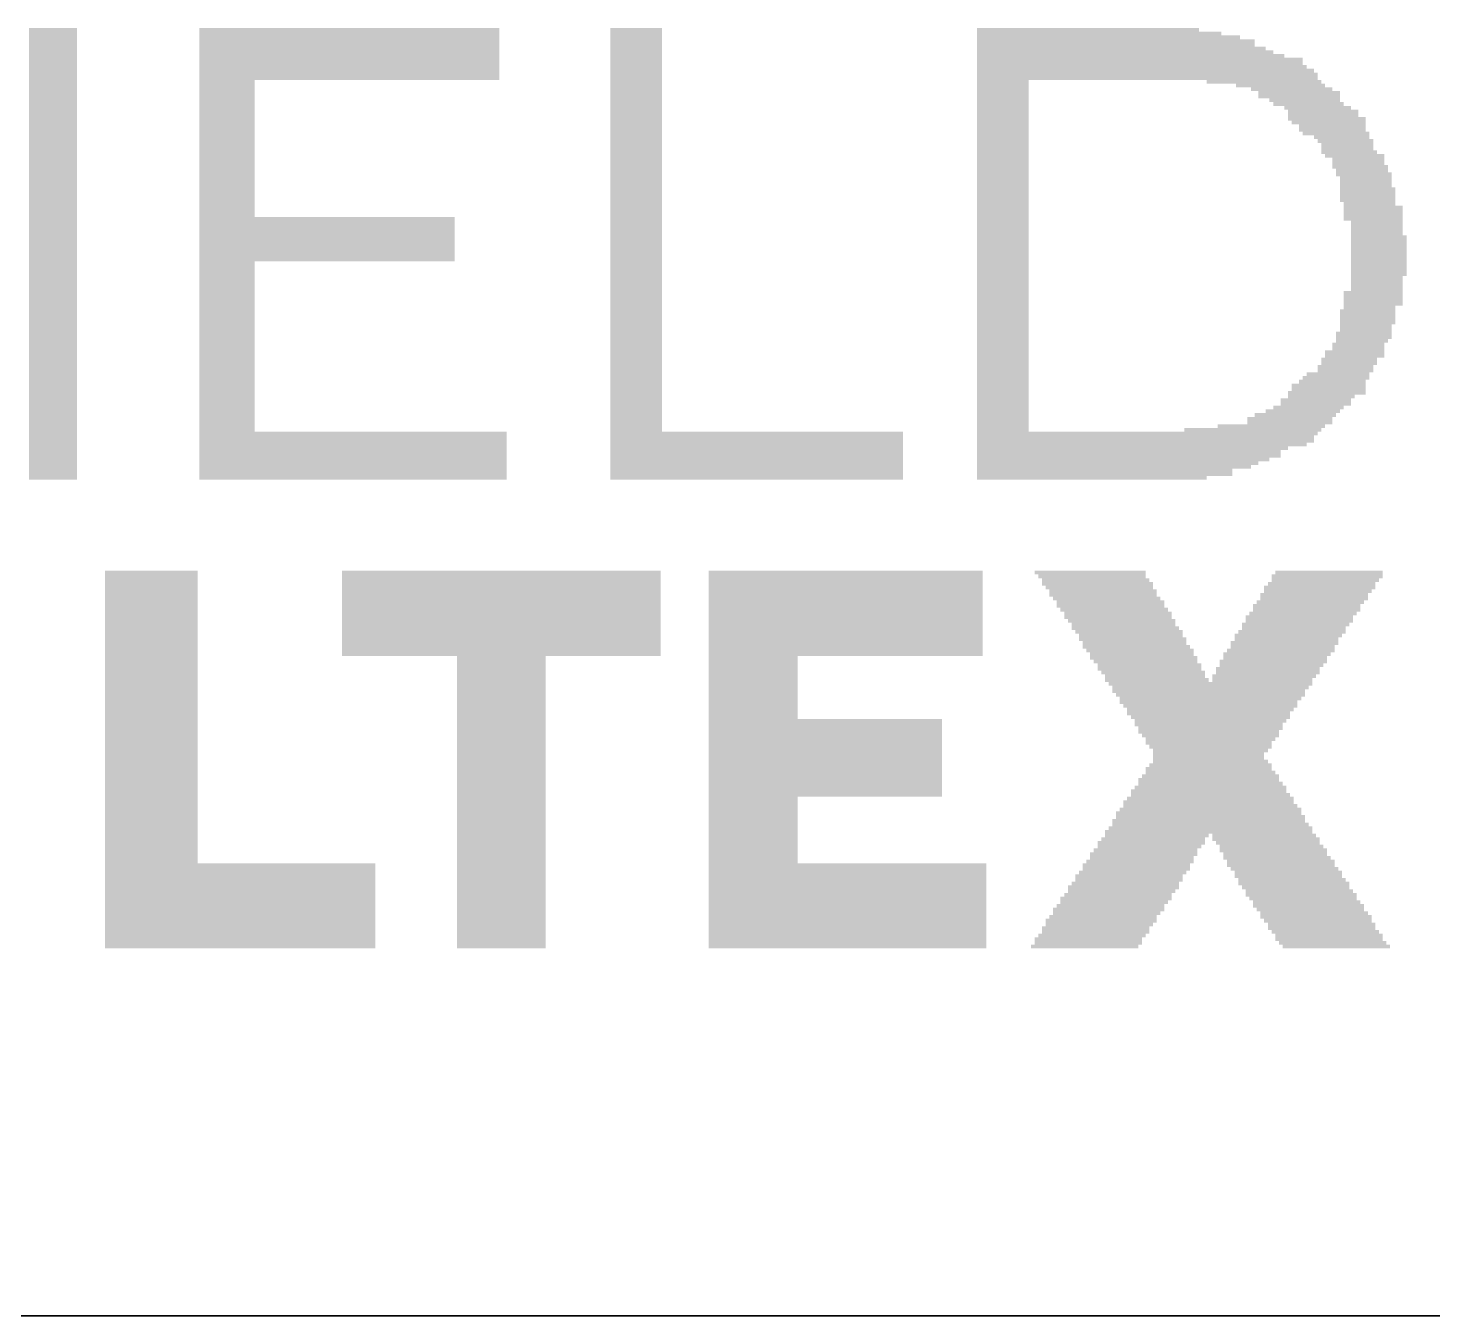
# Model space of a CAD drawing. Extents: x -5 to 130, y -14 to 61.
# Drawn here: x 72.03 to 81.67, y -7.7 to 1.14 of the extents above; entities that cross this region are included whole.
import ezdxf

# ---------------------------------------------------------------- set-up
doc = ezdxf.new("R2010")
doc.units = 0
for name, color, linetype in [('20', 178, 'CONTINUOUS'), ('21', 251, 'CONTINUOUS'), ('51', 251, 'CONTINUOUS')]:
    doc.layers.add(name, color=color, linetype=linetype)

# ---------------------------------------------------------------- blocks, each defined once
blk = doc.blocks.new('RECT')
blk.add_solid([(-0.5, -0.5), (0.5, -0.5), (-0.5, 0.5), (0.5, 0.5)])

msp = doc.modelspace()

# ---------------------------------------------------------------- linework, layer by layer
at = {"layer": '20'}
msp.add_line((122.5, -7.7), (27, -7.7), dxfattribs=at)
at = {"layer": '51'}
msp.add_line((38.66, -7.7), (92, -7.7), dxfattribs=at)

# ---------------------------------------------------------------- block references
at = {"layer": '21', "yscale": 0.0254}
for p, xscale in [((72.2038, 1.1224), 0.3302), ((72.2038, 1.097), 0.3302), ((72.2038, 1.0716), 0.3302), ((74.2358, 1.1224), 2.0574), ((74.2358, 1.097), 2.0574), ((74.2358, 1.0716), 2.0574), ((76.2043, 1.1224), 0.3556), ((76.2043, 1.097), 0.3556), ((76.2043, 1.0716), 0.3556), ((79.3031, 1.1224), 1.524), ((79.3793, 1.097), 1.6764), ((79.4428, 1.0716), 1.8034), ((72.2038, 1.0462), 0.3302), ((72.2038, 1.0208), 0.3302), ((72.2038, 0.9954), 0.3302), ((72.2038, 0.97), 0.3302), ((74.2358, 1.0462), 2.0574), ((74.2358, 1.0208), 2.0574), ((74.2358, 0.9954), 2.0574), ((74.2358, 0.97), 2.0574), ((76.2043, 1.0462), 0.3556), ((76.2043, 1.0208), 0.3556), ((76.2043, 0.9954), 0.3556), ((76.2043, 0.97), 0.3556), ((79.4936, 1.0462), 1.905), ((79.4936, 1.0208), 1.905), ((79.5317, 0.9954), 1.9812), ((79.5571, 0.97), 2.032), ((72.2038, 0.9446), 0.3302), ((72.2038, 0.9192), 0.3302), ((72.2038, 0.8938), 0.3302), ((72.2038, 0.8684), 0.3302), ((74.2358, 0.9446), 2.0574), ((74.2358, 0.9192), 2.0574), ((74.2358, 0.8938), 2.0574), ((74.2358, 0.8684), 2.0574), ((76.2043, 0.9446), 0.3556), ((76.2043, 0.9192), 0.3556), ((76.2043, 0.8938), 0.3556), ((76.2043, 0.8684), 0.3556), ((79.5952, 0.9446), 2.1082), ((79.6587, 0.9192), 2.2352), ((79.6587, 0.8938), 2.2352), ((79.6714, 0.8684), 2.2606), ((72.2038, 0.843), 0.3302), ((72.2038, 0.8176), 0.3302), ((72.2038, 0.7922), 0.3302), ((72.2038, 0.7668), 0.3302), ((74.2358, 0.843), 2.0574), ((74.2358, 0.8176), 2.0574), ((74.2358, 0.7922), 2.0574), ((73.3976, 0.7668), 0.381), ((76.2043, 0.843), 0.3556), ((76.2043, 0.8176), 0.3556), ((76.2043, 0.7922), 0.3556), ((76.2043, 0.7668), 0.3556), ((79.6968, 0.843), 2.3114), ((79.7095, 0.8176), 2.3368), ((79.7095, 0.7922), 2.3368), ((78.7189, 0.7668), 0.3556), ((80.5096, 0.7668), 0.7874), ((72.2038, 0.7414), 0.3302), ((72.2038, 0.716), 0.3302), ((72.2038, 0.6906), 0.3302), ((72.2038, 0.6652), 0.3302), ((73.3976, 0.7414), 0.381), ((73.3976, 0.716), 0.381), ((73.3976, 0.6906), 0.381), ((73.3976, 0.6652), 0.381), ((76.2043, 0.7414), 0.3556), ((76.2043, 0.716), 0.3556), ((76.2043, 0.6906), 0.3556), ((76.2043, 0.6652), 0.3556), ((78.7189, 0.7414), 0.3556), ((78.7189, 0.716), 0.3556), ((78.7189, 0.6906), 0.3556), ((78.7189, 0.6652), 0.3556), ((80.6239, 0.7414), 0.6096), ((80.7001, 0.716), 0.5588), ((80.7509, 0.6906), 0.5588), ((80.7509, 0.6652), 0.5588), ((72.2038, 0.6398), 0.3302), ((72.2038, 0.6144), 0.3302), ((72.2038, 0.589), 0.3302), ((73.3976, 0.6398), 0.381), ((73.3976, 0.6144), 0.381), ((73.3976, 0.589), 0.381), ((76.2043, 0.6398), 0.3556), ((76.2043, 0.6144), 0.3556), ((76.2043, 0.589), 0.3556), ((78.7189, 0.6398), 0.3556), ((78.7189, 0.6144), 0.3556), ((78.7189, 0.589), 0.3556), ((80.789, 0.6398), 0.4826), ((80.8144, 0.6144), 0.4826), ((80.8779, 0.589), 0.4572), ((72.2038, 0.5636), 0.3302), ((72.2038, 0.5382), 0.3302), ((72.2038, 0.5128), 0.3302), ((72.2038, 0.4874), 0.3302), ((73.3976, 0.5636), 0.381), ((73.3976, 0.5382), 0.381), ((73.3976, 0.5128), 0.381), ((73.3976, 0.4874), 0.381), ((76.2043, 0.5636), 0.3556), ((76.2043, 0.5382), 0.3556), ((76.2043, 0.5128), 0.3556), ((76.2043, 0.4874), 0.3556), ((78.7189, 0.5636), 0.3556), ((78.7189, 0.5382), 0.3556), ((78.7189, 0.5128), 0.3556), ((78.7189, 0.4874), 0.3556), ((80.916, 0.5636), 0.4826), ((80.916, 0.5382), 0.4826), ((80.9414, 0.5128), 0.5334), ((80.9541, 0.4874), 0.508), ((72.2038, 0.462), 0.3302), ((72.2038, 0.4366), 0.3302), ((72.2038, 0.4112), 0.3302), ((72.2038, 0.3858), 0.3302), ((73.3976, 0.462), 0.381), ((73.3976, 0.4366), 0.381), ((73.3976, 0.4112), 0.381), ((73.3976, 0.3858), 0.381), ((76.2043, 0.462), 0.3556), ((76.2043, 0.4366), 0.3556), ((76.2043, 0.4112), 0.3556), ((76.2043, 0.3858), 0.3556), ((78.7189, 0.462), 0.3556), ((78.7189, 0.4366), 0.3556), ((78.7189, 0.4112), 0.3556), ((78.7189, 0.3858), 0.3556), ((80.9795, 0.462), 0.4572), ((80.9795, 0.4366), 0.4572), ((81.0049, 0.4112), 0.4572), ((81.043, 0.3858), 0.381), ((72.2038, 0.3604), 0.3302), ((72.2038, 0.335), 0.3302), ((72.2038, 0.3096), 0.3302), ((72.2038, 0.2842), 0.3302), ((73.3976, 0.3604), 0.381), ((73.3976, 0.335), 0.381), ((73.3976, 0.3096), 0.381), ((73.3976, 0.2842), 0.381), ((76.2043, 0.3604), 0.3556), ((76.2043, 0.335), 0.3556), ((76.2043, 0.3096), 0.3556), ((76.2043, 0.2842), 0.3556), ((78.7189, 0.3604), 0.3556), ((78.7189, 0.335), 0.3556), ((78.7189, 0.3096), 0.3556), ((78.7189, 0.2842), 0.3556), ((81.0684, 0.3604), 0.381), ((81.0811, 0.335), 0.3556), ((81.0811, 0.3096), 0.3556), ((81.0938, 0.2842), 0.381), ((72.2038, 0.2588), 0.3302), ((72.2038, 0.2334), 0.3302), ((72.2038, 0.208), 0.3302), ((72.2038, 0.1826), 0.3302), ((73.3976, 0.2588), 0.381), ((73.3976, 0.2334), 0.381), ((73.3976, 0.208), 0.381), ((73.3976, 0.1826), 0.381), ((76.2043, 0.2588), 0.3556), ((76.2043, 0.2334), 0.3556), ((76.2043, 0.208), 0.3556), ((76.2043, 0.1826), 0.3556), ((78.7189, 0.2588), 0.3556), ((78.7189, 0.2334), 0.3556), ((78.7189, 0.208), 0.3556), ((78.7189, 0.1826), 0.3556), ((81.1319, 0.2588), 0.4064), ((81.1573, 0.2334), 0.3556), ((81.1573, 0.208), 0.3556), ((81.17, 0.1826), 0.381), ((72.2038, 0.1572), 0.3302), ((72.2038, 0.1318), 0.3302), ((72.2038, 0.1064), 0.3302), ((73.3976, 0.1572), 0.381), ((73.3976, 0.1318), 0.381), ((73.3976, 0.1064), 0.381), ((76.2043, 0.1572), 0.3556), ((76.2043, 0.1318), 0.3556), ((76.2043, 0.1064), 0.3556), ((78.7189, 0.1572), 0.3556), ((78.7189, 0.1318), 0.3556), ((78.7189, 0.1064), 0.3556), ((81.1827, 0.1572), 0.3556), ((81.1954, 0.1318), 0.381), ((81.2081, 0.1064), 0.3556), ((72.2038, 0.081), 0.3302), ((72.2038, 0.0556), 0.3302), ((72.2038, 0.0302), 0.3302), ((72.2038, 0.0048), 0.3302), ((73.3976, 0.081), 0.381), ((73.3976, 0.0556), 0.381), ((73.3976, 0.0302), 0.381), ((73.3976, 0.0048), 0.381), ((76.2043, 0.081), 0.3556), ((76.2043, 0.0556), 0.3556), ((76.2043, 0.0302), 0.3556), ((76.2043, 0.0048), 0.3556), ((78.7189, 0.081), 0.3556), ((78.7189, 0.0556), 0.3556), ((78.7189, 0.0302), 0.3556), ((78.7189, 0.0048), 0.3556), ((81.2081, 0.081), 0.3556), ((81.2081, 0.0556), 0.3556), ((81.2208, 0.0302), 0.381), ((81.2208, 0.0048), 0.381), ((72.2038, -0.0206), 0.3302), ((72.2038, -0.046), 0.3302), ((72.2038, -0.0714), 0.3302), ((72.2038, -0.0968), 0.3302), ((73.3976, -0.0206), 0.381), ((73.3976, -0.046), 0.381), ((73.3976, -0.0714), 0.381), ((73.3976, -0.0968), 0.381), ((76.2043, -0.0206), 0.3556), ((76.2043, -0.046), 0.3556), ((76.2043, -0.0714), 0.3556), ((76.2043, -0.0968), 0.3556), ((78.7189, -0.0206), 0.3556), ((78.7189, -0.046), 0.3556), ((78.7189, -0.0714), 0.3556), ((78.7189, -0.0968), 0.3556), ((81.2208, -0.0206), 0.381), ((81.2208, -0.046), 0.381), ((81.2335, -0.0714), 0.3556), ((81.2589, -0.0968), 0.4064), ((72.2038, -0.1222), 0.3302), ((72.2038, -0.1476), 0.3302), ((72.2038, -0.173), 0.3302), ((72.2038, -0.1984), 0.3302), ((73.3976, -0.1222), 0.381), ((73.3976, -0.1476), 0.381), ((74.0834, -0.173), 1.7526), ((74.0834, -0.1984), 1.7526), ((76.2043, -0.1222), 0.3556), ((76.2043, -0.1476), 0.3556), ((76.2043, -0.173), 0.3556), ((76.2043, -0.1984), 0.3556), ((78.7189, -0.1222), 0.3556), ((78.7189, -0.1476), 0.3556), ((78.7189, -0.173), 0.3556), ((78.7189, -0.1984), 0.3556), ((81.2589, -0.1222), 0.4064), ((81.2589, -0.1476), 0.4064), ((81.2589, -0.173), 0.4064), ((81.2843, -0.1984), 0.3556), ((72.2038, -0.2238), 0.3302), ((72.2038, -0.2492), 0.3302), ((72.2038, -0.2746), 0.3302), ((72.2038, -0.3), 0.3302), ((74.0834, -0.2238), 1.7526), ((74.0834, -0.2492), 1.7526), ((74.0834, -0.2746), 1.7526), ((74.0834, -0.3), 1.7526), ((76.2043, -0.2238), 0.3556), ((76.2043, -0.2492), 0.3556), ((76.2043, -0.2746), 0.3556), ((76.2043, -0.3), 0.3556), ((78.7189, -0.2238), 0.3556), ((78.7189, -0.2492), 0.3556), ((78.7189, -0.2746), 0.3556), ((78.7189, -0.3), 0.3556), ((81.2843, -0.2238), 0.3556), ((81.2843, -0.2492), 0.3556), ((81.2843, -0.2746), 0.3556), ((81.297, -0.3), 0.381), ((72.2038, -0.3254), 0.3302), ((72.2038, -0.3508), 0.3302), ((72.2038, -0.3762), 0.3302), ((74.0834, -0.3254), 1.7526), ((74.0834, -0.3508), 1.7526), ((74.0834, -0.3762), 1.7526), ((76.2043, -0.3254), 0.3556), ((76.2043, -0.3508), 0.3556), ((76.2043, -0.3762), 0.3556), ((78.7189, -0.3254), 0.3556), ((78.7189, -0.3508), 0.3556), ((78.7189, -0.3762), 0.3556), ((81.297, -0.3254), 0.381), ((81.297, -0.3508), 0.381), ((81.297, -0.3762), 0.381), ((72.2038, -0.4016), 0.3302), ((72.2038, -0.427), 0.3302), ((72.2038, -0.4524), 0.3302), ((72.2038, -0.4778), 0.3302), ((74.0834, -0.4016), 1.7526), ((74.0834, -0.427), 1.7526), ((74.0834, -0.4524), 1.7526), ((73.3976, -0.4778), 0.381), ((76.2043, -0.4016), 0.3556), ((76.2043, -0.427), 0.3556), ((76.2043, -0.4524), 0.3556), ((76.2043, -0.4778), 0.3556), ((78.7189, -0.4016), 0.3556), ((78.7189, -0.427), 0.3556), ((78.7189, -0.4524), 0.3556), ((78.7189, -0.4778), 0.3556), ((81.297, -0.4016), 0.381), ((81.297, -0.427), 0.381), ((81.297, -0.4524), 0.381), ((81.297, -0.4778), 0.381), ((72.2038, -0.5032), 0.3302), ((72.2038, -0.5286), 0.3302), ((72.2038, -0.554), 0.3302), ((72.2038, -0.5794), 0.3302), ((73.3976, -0.5032), 0.381), ((73.3976, -0.5286), 0.381), ((73.3976, -0.554), 0.381), ((73.3976, -0.5794), 0.381), ((76.2043, -0.5032), 0.3556), ((76.2043, -0.5286), 0.3556), ((76.2043, -0.554), 0.3556), ((76.2043, -0.5794), 0.3556), ((78.7189, -0.5032), 0.3556), ((78.7189, -0.5286), 0.3556), ((78.7189, -0.554), 0.3556), ((78.7189, -0.5794), 0.3556), ((81.297, -0.5032), 0.381), ((81.297, -0.5286), 0.381), ((81.297, -0.554), 0.381), ((81.2843, -0.5794), 0.3556), ((72.2038, -0.6048), 0.3302), ((72.2038, -0.6302), 0.3302), ((72.2038, -0.6556), 0.3302), ((72.2038, -0.681), 0.3302), ((73.3976, -0.6048), 0.381), ((73.3976, -0.6302), 0.381), ((73.3976, -0.6556), 0.381), ((73.3976, -0.681), 0.381), ((76.2043, -0.6048), 0.3556), ((76.2043, -0.6302), 0.3556), ((76.2043, -0.6556), 0.3556), ((76.2043, -0.681), 0.3556), ((78.7189, -0.6048), 0.3556), ((78.7189, -0.6302), 0.3556), ((78.7189, -0.6556), 0.3556), ((78.7189, -0.681), 0.3556), ((81.2589, -0.681), 0.4064), ((81.2843, -0.6048), 0.3556), ((81.2843, -0.6302), 0.3556), ((81.2843, -0.6556), 0.3556), ((72.2038, -0.7064), 0.3302), ((72.2038, -0.7318), 0.3302), ((72.2038, -0.7572), 0.3302), ((72.2038, -0.7826), 0.3302), ((73.3976, -0.7064), 0.381), ((73.3976, -0.7318), 0.381), ((73.3976, -0.7572), 0.381), ((73.3976, -0.7826), 0.381), ((76.2043, -0.7064), 0.3556), ((76.2043, -0.7318), 0.3556), ((76.2043, -0.7572), 0.3556), ((76.2043, -0.7826), 0.3556), ((78.7189, -0.7064), 0.3556), ((78.7189, -0.7318), 0.3556), ((78.7189, -0.7572), 0.3556), ((78.7189, -0.7826), 0.3556), ((81.2589, -0.7064), 0.4064), ((81.2589, -0.7318), 0.4064), ((81.2589, -0.7572), 0.4064), ((81.2335, -0.7826), 0.3556), ((72.2038, -0.808), 0.3302), ((72.2038, -0.8334), 0.3302), ((72.2038, -0.8588), 0.3302), ((73.3976, -0.808), 0.381), ((73.3976, -0.8334), 0.381), ((73.3976, -0.8588), 0.381), ((76.2043, -0.808), 0.3556), ((76.2043, -0.8334), 0.3556), ((76.2043, -0.8588), 0.3556), ((78.7189, -0.808), 0.3556), ((78.7189, -0.8334), 0.3556), ((78.7189, -0.8588), 0.3556), ((81.2208, -0.808), 0.381), ((81.2208, -0.8334), 0.381), ((81.2208, -0.8588), 0.381), ((72.2038, -0.8842), 0.3302), ((72.2038, -0.9096), 0.3302), ((72.2038, -0.935), 0.3302), ((72.2038, -0.9604), 0.3302), ((73.3976, -0.8842), 0.381), ((73.3976, -0.9096), 0.381), ((73.3976, -0.935), 0.381), ((73.3976, -0.9604), 0.381), ((76.2043, -0.8842), 0.3556), ((76.2043, -0.9096), 0.3556), ((76.2043, -0.935), 0.3556), ((76.2043, -0.9604), 0.3556), ((78.7189, -0.8842), 0.3556), ((78.7189, -0.9096), 0.3556), ((78.7189, -0.935), 0.3556), ((78.7189, -0.9604), 0.3556), ((81.1954, -0.9604), 0.381), ((81.2208, -0.8842), 0.381), ((81.2081, -0.9096), 0.3556), ((81.2081, -0.935), 0.3556), ((72.2038, -0.9858), 0.3302), ((72.2038, -1.0112), 0.3302), ((72.2038, -1.0366), 0.3302), ((72.2038, -1.062), 0.3302), ((73.3976, -0.9858), 0.381), ((73.3976, -1.0112), 0.381), ((73.3976, -1.0366), 0.381), ((73.3976, -1.062), 0.381), ((76.2043, -0.9858), 0.3556), ((76.2043, -1.0112), 0.3556), ((76.2043, -1.0366), 0.3556), ((76.2043, -1.062), 0.3556), ((78.7189, -0.9858), 0.3556), ((78.7189, -1.0112), 0.3556), ((78.7189, -1.0366), 0.3556), ((78.7189, -1.062), 0.3556), ((81.1573, -1.0366), 0.3556), ((81.1573, -1.062), 0.3556), ((81.1954, -0.9858), 0.381), ((81.1827, -1.0112), 0.3556), ((72.2038, -1.0874), 0.3302), ((72.2038, -1.1128), 0.3302), ((72.2038, -1.1382), 0.3302), ((72.2038, -1.1636), 0.3302), ((73.3976, -1.0874), 0.381), ((73.3976, -1.1128), 0.381), ((73.3976, -1.1382), 0.381), ((73.3976, -1.1636), 0.381), ((76.2043, -1.0874), 0.3556), ((76.2043, -1.1128), 0.3556), ((76.2043, -1.1382), 0.3556), ((76.2043, -1.1636), 0.3556), ((78.7189, -1.0874), 0.3556), ((78.7189, -1.1128), 0.3556), ((78.7189, -1.1382), 0.3556), ((78.7189, -1.1636), 0.3556), ((81.0938, -1.1382), 0.381), ((81.0938, -1.1636), 0.381), ((81.1319, -1.0874), 0.4064), ((81.1319, -1.1128), 0.4064), ((72.2038, -1.189), 0.3302), ((72.2038, -1.2144), 0.3302), ((72.2038, -1.2398), 0.3302), ((72.2038, -1.2652), 0.3302), ((73.3976, -1.189), 0.381), ((73.3976, -1.2144), 0.381), ((73.3976, -1.2398), 0.381), ((73.3976, -1.2652), 0.381), ((76.2043, -1.189), 0.3556), ((76.2043, -1.2144), 0.3556), ((76.2043, -1.2398), 0.3556), ((76.2043, -1.2652), 0.3556), ((78.7189, -1.189), 0.3556), ((78.7189, -1.2144), 0.3556), ((78.7189, -1.2398), 0.3556), ((78.7189, -1.2652), 0.3556), ((81.0049, -1.2652), 0.4572), ((81.0176, -1.2398), 0.4318), ((81.0684, -1.189), 0.381), ((81.0684, -1.2144), 0.381), ((72.2038, -1.2906), 0.3302), ((72.2038, -1.316), 0.3302), ((72.2038, -1.3414), 0.3302), ((73.3976, -1.2906), 0.381), ((73.3976, -1.316), 0.381), ((73.3976, -1.3414), 0.381), ((76.2043, -1.2906), 0.3556), ((76.2043, -1.316), 0.3556), ((76.2043, -1.3414), 0.3556), ((78.7189, -1.2906), 0.3556), ((78.7189, -1.316), 0.3556), ((78.7189, -1.3414), 0.3556), ((80.9541, -1.316), 0.508), ((80.9541, -1.3414), 0.508), ((80.9795, -1.2906), 0.4572), ((72.2038, -1.3668), 0.3302), ((72.2038, -1.3922), 0.3302), ((72.2038, -1.4176), 0.3302), ((72.2038, -1.443), 0.3302), ((73.3976, -1.3668), 0.381), ((73.3976, -1.3922), 0.381), ((73.3976, -1.4176), 0.381), ((73.3976, -1.443), 0.381), ((76.2043, -1.3668), 0.3556), ((76.2043, -1.3922), 0.3556), ((76.2043, -1.4176), 0.3556), ((76.2043, -1.443), 0.3556), ((78.7189, -1.3668), 0.3556), ((78.7189, -1.3922), 0.3556), ((78.7189, -1.4176), 0.3556), ((78.7189, -1.443), 0.3556), ((80.8652, -1.4176), 0.4826), ((80.8652, -1.443), 0.4826), ((80.9414, -1.3668), 0.5334), ((80.9033, -1.3922), 0.4572), ((72.2038, -1.4684), 0.3302), ((72.2038, -1.4938), 0.3302), ((72.2038, -1.5192), 0.3302), ((72.2038, -1.5446), 0.3302), ((73.3976, -1.4684), 0.381), ((73.3976, -1.4938), 0.381), ((73.3976, -1.5192), 0.381), ((73.3976, -1.5446), 0.381), ((76.2043, -1.4684), 0.3556), ((76.2043, -1.4938), 0.3556), ((76.2043, -1.5192), 0.3556), ((76.2043, -1.5446), 0.3556), ((78.7189, -1.4684), 0.3556), ((78.7189, -1.4938), 0.3556), ((78.7189, -1.5192), 0.3556), ((78.7189, -1.5446), 0.3556), ((80.6874, -1.5446), 0.5842), ((80.7255, -1.5192), 0.5588), ((80.7763, -1.4938), 0.508), ((80.8144, -1.4684), 0.4826), ((72.2038, -1.57), 0.3302), ((72.2038, -1.5954), 0.3302), ((72.2038, -1.6208), 0.3302), ((72.2038, -1.6462), 0.3302), ((73.3976, -1.57), 0.381), ((73.3976, -1.5954), 0.381), ((73.3976, -1.6208), 0.381), ((74.2612, -1.6462), 2.1082), ((76.2043, -1.57), 0.3556), ((76.2043, -1.5954), 0.3556), ((76.2043, -1.6208), 0.3556), ((77.0298, -1.6462), 2.0066), ((78.7189, -1.57), 0.3556), ((78.7189, -1.5954), 0.3556), ((78.7189, -1.6208), 0.3556), ((79.7095, -1.6462), 2.3368), ((80.4334, -1.6208), 0.9398), ((80.5604, -1.5954), 0.7366), ((80.6874, -1.57), 0.5842), ((72.2038, -1.6716), 0.3302), ((72.2038, -1.697), 0.3302), ((72.2038, -1.7224), 0.3302), ((74.2612, -1.6716), 2.1082), ((74.2612, -1.697), 2.1082), ((74.2612, -1.7224), 2.1082), ((77.0298, -1.6716), 2.0066), ((77.0298, -1.697), 2.0066), ((77.0298, -1.7224), 2.0066), ((79.6968, -1.6716), 2.3114), ((79.6968, -1.697), 2.3114), ((79.6714, -1.7224), 2.2606), ((72.2038, -1.7478), 0.3302), ((72.2038, -1.7732), 0.3302), ((72.2038, -1.7986), 0.3302), ((72.2038, -1.824), 0.3302), ((74.2612, -1.7478), 2.1082), ((74.2612, -1.7732), 2.1082), ((74.2612, -1.7986), 2.1082), ((74.2612, -1.824), 2.1082), ((77.0298, -1.7478), 2.0066), ((77.0298, -1.7732), 2.0066), ((77.0298, -1.7986), 2.0066), ((77.0298, -1.824), 2.0066), ((79.6079, -1.7478), 2.1336), ((79.5825, -1.7732), 2.0828), ((79.5825, -1.7986), 2.0828), ((79.5444, -1.824), 2.0066), ((72.2038, -1.8494), 0.3302), ((72.2038, -1.8748), 0.3302), ((72.2038, -1.9002), 0.3302), ((72.2038, -1.9256), 0.3302), ((74.2612, -1.8494), 2.1082), ((74.2612, -1.8748), 2.1082), ((74.2612, -1.9002), 2.1082), ((74.2612, -1.9256), 2.1082), ((77.0298, -1.8494), 2.0066), ((77.0298, -1.8748), 2.0066), ((77.0298, -1.9002), 2.0066), ((77.0298, -1.9256), 2.0066), ((79.5063, -1.8494), 1.9304), ((79.4809, -1.8748), 1.8796), ((79.4174, -1.9002), 1.7526), ((79.4174, -1.9256), 1.7526), ((72.2038, -1.951), 0.3302), ((74.2612, -1.951), 2.1082), ((77.0298, -1.951), 2.0066), ((79.3285, -1.951), 1.5748), ((72.8784, -2.6008), 0.635), ((75.2787, -2.6008), 2.1844), ((77.6409, -2.6008), 1.8796), ((79.3173, -2.6008), 0.762), ((80.9556, -2.6008), 0.7366), ((72.8784, -2.6262), 0.635), ((72.8784, -2.6516), 0.635), ((72.8784, -2.677), 0.635), ((72.8784, -2.7024), 0.635), ((75.2787, -2.6262), 2.1844), ((75.2787, -2.6516), 2.1844), ((75.2787, -2.677), 2.1844), ((75.2787, -2.7024), 2.1844), ((77.6409, -2.6262), 1.8796), ((77.6409, -2.6516), 1.8796), ((77.6409, -2.677), 1.8796), ((77.6409, -2.7024), 1.8796), ((79.33, -2.6262), 0.7366), ((79.3554, -2.6516), 0.7366), ((79.3681, -2.677), 0.762), ((79.3808, -2.7024), 0.7366), ((80.8921, -2.7024), 0.762), ((80.9048, -2.677), 0.7366), ((80.9429, -2.6262), 0.762), ((80.9302, -2.6516), 0.7366), ((72.8784, -2.7278), 0.635), ((72.8784, -2.7532), 0.635), ((72.8784, -2.7786), 0.635), ((72.8784, -2.804), 0.635), ((75.2787, -2.7278), 2.1844), ((75.2787, -2.7532), 2.1844), ((75.2787, -2.7786), 2.1844), ((75.2787, -2.804), 2.1844), ((77.6409, -2.7278), 1.8796), ((77.6409, -2.7532), 1.8796), ((77.6409, -2.7786), 1.8796), ((77.6409, -2.804), 1.8796), ((79.4062, -2.7278), 0.7366), ((79.4062, -2.7532), 0.7366), ((79.4316, -2.7786), 0.7366), ((79.457, -2.804), 0.7366), ((80.8286, -2.804), 0.7366), ((80.854, -2.7532), 0.7366), ((80.854, -2.7786), 0.7366), ((80.8794, -2.7278), 0.7366), ((72.8784, -2.8294), 0.635), ((72.8784, -2.8548), 0.635), ((72.8784, -2.8802), 0.635), ((75.2787, -2.8294), 2.1844), ((75.2787, -2.8548), 2.1844), ((75.2787, -2.8802), 2.1844), ((77.6409, -2.8294), 1.8796), ((77.6409, -2.8548), 1.8796), ((77.6409, -2.8802), 1.8796), ((79.457, -2.8294), 0.7366), ((79.4824, -2.8548), 0.7366), ((79.5078, -2.8802), 0.7366), ((80.7778, -2.8802), 0.7366), ((80.8032, -2.8294), 0.7366), ((80.8032, -2.8548), 0.7366), ((72.8784, -2.9056), 0.635), ((72.8784, -2.931), 0.635), ((72.8784, -2.9564), 0.635), ((72.8784, -2.9818), 0.635), ((75.2787, -2.9056), 2.1844), ((75.2787, -2.931), 2.1844), ((75.2787, -2.9564), 2.1844), ((75.2787, -2.9818), 2.1844), ((77.6409, -2.9056), 1.8796), ((77.6409, -2.931), 1.8796), ((77.6409, -2.9564), 1.8796), ((77.6409, -2.9818), 1.8796), ((79.5078, -2.9056), 0.7366), ((79.5332, -2.931), 0.7366), ((79.5459, -2.9564), 0.7112), ((79.5586, -2.9818), 0.7366), ((80.727, -2.9564), 0.7366), ((80.7143, -2.9818), 0.7112), ((80.7524, -2.9056), 0.7366), ((80.7524, -2.931), 0.7366), ((72.8784, -3.0072), 0.635), ((72.8784, -3.0326), 0.635), ((72.8784, -3.058), 0.635), ((72.8784, -3.0834), 0.635), ((75.2787, -3.0072), 2.1844), ((75.2787, -3.0326), 2.1844), ((75.2787, -3.058), 2.1844), ((75.2787, -3.0834), 2.1844), ((77.6409, -3.0072), 1.8796), ((77.6409, -3.0326), 1.8796), ((77.6409, -3.058), 1.8796), ((77.6409, -3.0834), 1.8796), ((79.584, -3.0072), 0.7366), ((79.5967, -3.0326), 0.7112), ((79.6094, -3.058), 0.7366), ((79.6221, -3.0834), 0.7112), ((80.6508, -3.0834), 0.7366), ((80.6762, -3.0326), 0.7366), ((80.6635, -3.058), 0.7112), ((80.7016, -3.0072), 0.7366), ((72.8784, -3.1088), 0.635), ((72.8784, -3.1342), 0.635), ((72.8784, -3.1596), 0.635), ((72.8784, -3.185), 0.635), ((75.2787, -3.1088), 2.1844), ((75.2787, -3.1342), 2.1844), ((75.2787, -3.1596), 2.1844), ((75.2787, -3.185), 0.6096), ((77.6409, -3.1088), 1.8796), ((77.6409, -3.1342), 1.8796), ((77.6409, -3.1596), 1.8796), ((77.0059, -3.185), 0.6096), ((79.6348, -3.1088), 0.7366), ((79.6602, -3.1342), 0.7366), ((79.6729, -3.1596), 0.7112), ((79.6856, -3.185), 0.7366), ((80.6, -3.1596), 0.7366), ((80.5873, -3.185), 0.7112), ((80.6254, -3.1342), 0.7366), ((80.6381, -3.1088), 0.7112), ((72.8784, -3.2104), 0.635), ((72.8784, -3.2358), 0.635), ((72.8784, -3.2612), 0.635), ((72.8784, -3.2866), 0.635), ((75.2787, -3.2104), 0.6096), ((75.2787, -3.2358), 0.6096), ((75.2787, -3.2612), 0.6096), ((75.2787, -3.2866), 0.6096), ((77.0059, -3.2104), 0.6096), ((77.0059, -3.2358), 0.6096), ((77.0059, -3.2612), 0.6096), ((77.0059, -3.2866), 0.6096), ((79.6983, -3.2104), 0.7112), ((79.7237, -3.2358), 0.7112), ((79.7237, -3.2612), 0.7112), ((79.7491, -3.2866), 0.7112), ((80.5365, -3.2612), 0.7112), ((80.5365, -3.2866), 0.7112), ((80.5746, -3.2104), 0.7366), ((80.5619, -3.2358), 0.7112), ((72.8784, -3.312), 0.635), ((72.8784, -3.3374), 0.635), ((72.8784, -3.3628), 0.635), ((75.2787, -3.312), 0.6096), ((75.2787, -3.3374), 0.6096), ((75.2787, -3.3628), 0.6096), ((77.0059, -3.312), 0.6096), ((77.0059, -3.3374), 0.6096), ((77.0059, -3.3628), 0.6096), ((79.7618, -3.312), 0.6858), ((79.7745, -3.3374), 0.7112), ((80.1428, -3.3628), 1.397), ((80.5111, -3.312), 0.7112), ((80.4984, -3.3374), 0.6858), ((72.8784, -3.3882), 0.635), ((72.8784, -3.4136), 0.635), ((72.8784, -3.439), 0.635), ((72.8784, -3.4644), 0.635), ((75.2787, -3.3882), 0.6096), ((75.2787, -3.4136), 0.6096), ((75.2787, -3.439), 0.6096), ((75.2787, -3.4644), 0.6096), ((77.0059, -3.3882), 0.6096), ((77.0059, -3.4136), 0.6096), ((77.0059, -3.439), 0.6096), ((77.0059, -3.4644), 0.6096), ((80.1428, -3.3882), 1.3462), ((80.1301, -3.4136), 1.3208), ((80.1428, -3.439), 1.2954), ((80.1428, -3.4644), 1.2446), ((72.8784, -3.4898), 0.635), ((72.8784, -3.5152), 0.635), ((72.8784, -3.5406), 0.635), ((72.8784, -3.566), 0.635), ((75.2787, -3.4898), 0.6096), ((75.2787, -3.5152), 0.6096), ((75.2787, -3.5406), 0.6096), ((75.2787, -3.566), 0.6096), ((77.0059, -3.4898), 0.6096), ((77.0059, -3.5152), 0.6096), ((77.0059, -3.5406), 0.6096), ((77.0059, -3.566), 0.6096), ((80.1301, -3.4898), 1.2192), ((80.1428, -3.5152), 1.1938), ((80.1428, -3.5406), 1.143), ((80.1301, -3.566), 1.1176), ((72.8784, -3.5914), 0.635), ((72.8784, -3.6168), 0.635), ((72.8784, -3.6422), 0.635), ((72.8784, -3.6676), 0.635), ((75.2787, -3.5914), 0.6096), ((75.2787, -3.6168), 0.6096), ((75.2787, -3.6422), 0.6096), ((75.2787, -3.6676), 0.6096), ((77.0059, -3.5914), 0.6096), ((77.5012, -3.6168), 1.6002), ((77.5012, -3.6422), 1.6002), ((77.5012, -3.6676), 1.6002), ((80.1428, -3.5914), 1.0922), ((80.1428, -3.6168), 1.0414), ((80.1301, -3.6422), 1.016), ((80.1428, -3.6676), 0.9906), ((72.8784, -3.693), 0.635), ((72.8784, -3.7184), 0.635), ((72.8784, -3.7438), 0.635), ((72.8784, -3.7692), 0.635), ((75.2787, -3.693), 0.6096), ((75.2787, -3.7184), 0.6096), ((75.2787, -3.7438), 0.6096), ((75.2787, -3.7692), 0.6096), ((77.5012, -3.693), 1.6002), ((77.5012, -3.7184), 1.6002), ((77.5012, -3.7438), 1.6002), ((77.5012, -3.7692), 1.6002), ((80.1301, -3.693), 0.9652), ((80.1428, -3.7184), 0.9398), ((80.1428, -3.7438), 0.889), ((80.1301, -3.7692), 0.8636), ((72.8784, -3.7946), 0.635), ((72.8784, -3.82), 0.635), ((72.8784, -3.8454), 0.635), ((75.2787, -3.7946), 0.6096), ((75.2787, -3.82), 0.6096), ((75.2787, -3.8454), 0.6096), ((77.5012, -3.7946), 1.6002), ((77.5012, -3.82), 1.6002), ((77.5012, -3.8454), 1.6002), ((80.1428, -3.7946), 0.8382), ((80.1428, -3.82), 0.7874), ((80.1301, -3.8454), 0.762), ((72.8784, -3.8708), 0.635), ((72.8784, -3.8962), 0.635), ((72.8784, -3.9216), 0.635), ((72.8784, -3.947), 0.635), ((75.2787, -3.8708), 0.6096), ((75.2787, -3.8962), 0.6096), ((75.2787, -3.9216), 0.6096), ((75.2787, -3.947), 0.6096), ((77.5012, -3.8708), 1.6002), ((77.5012, -3.8962), 1.6002), ((77.5012, -3.9216), 1.6002), ((77.5012, -3.947), 1.6002), ((80.1301, -3.947), 0.8636), ((80.1428, -3.9216), 0.8382), ((80.1301, -3.8708), 0.762), ((80.1428, -3.8962), 0.7874), ((72.8784, -3.9724), 0.635), ((72.8784, -3.9978), 0.635), ((72.8784, -4.0232), 0.635), ((72.8784, -4.0486), 0.635), ((75.2787, -3.9724), 0.6096), ((75.2787, -3.9978), 0.6096), ((75.2787, -4.0232), 0.6096), ((75.2787, -4.0486), 0.6096), ((77.5012, -3.9724), 1.6002), ((77.5012, -3.9978), 1.6002), ((77.5012, -4.0232), 1.6002), ((77.5012, -4.0486), 1.6002), ((80.1301, -4.0232), 0.9652), ((80.1428, -4.0486), 0.9906), ((80.1428, -3.9978), 0.9398), ((80.1428, -3.9724), 0.889), ((72.8784, -4.074), 0.635), ((72.8784, -4.0994), 0.635), ((72.8784, -4.1248), 0.635), ((72.8784, -4.1502), 0.635), ((75.2787, -4.074), 0.6096), ((75.2787, -4.0994), 0.6096), ((75.2787, -4.1248), 0.6096), ((75.2787, -4.1502), 0.6096), ((77.5012, -4.074), 1.6002), ((77.5012, -4.0994), 1.6002), ((77.5012, -4.1248), 1.6002), ((77.0059, -4.1502), 0.6096), ((80.1428, -4.1502), 1.143), ((80.1301, -4.0994), 1.0668), ((80.1428, -4.1248), 1.0922), ((80.1428, -4.074), 1.0414), ((72.8784, -4.1756), 0.635), ((72.8784, -4.201), 0.635), ((72.8784, -4.2264), 0.635), ((72.8784, -4.2518), 0.635), ((75.2787, -4.1756), 0.6096), ((75.2787, -4.201), 0.6096), ((75.2787, -4.2264), 0.6096), ((75.2787, -4.2518), 0.6096), ((77.0059, -4.1756), 0.6096), ((77.0059, -4.201), 0.6096), ((77.0059, -4.2264), 0.6096), ((77.0059, -4.2518), 0.6096), ((80.1301, -4.2518), 1.27), ((80.1428, -4.2264), 1.2446), ((80.1301, -4.1756), 1.1684), ((80.1428, -4.201), 1.1938), ((72.8784, -4.2772), 0.635), ((72.8784, -4.3026), 0.635), ((72.8784, -4.328), 0.635), ((75.2787, -4.2772), 0.6096), ((75.2787, -4.3026), 0.6096), ((75.2787, -4.328), 0.6096), ((77.0059, -4.2772), 0.6096), ((77.0059, -4.3026), 0.6096), ((77.0059, -4.328), 0.6096), ((80.1301, -4.3026), 1.3208), ((80.1428, -4.328), 1.3462), ((80.1428, -4.2772), 1.2954), ((72.8784, -4.3534), 0.635), ((72.8784, -4.3788), 0.635), ((72.8784, -4.4042), 0.635), ((72.8784, -4.4296), 0.635), ((75.2787, -4.3534), 0.6096), ((75.2787, -4.3788), 0.6096), ((75.2787, -4.4042), 0.6096), ((75.2787, -4.4296), 0.6096), ((77.0059, -4.3534), 0.6096), ((77.0059, -4.3788), 0.6096), ((77.0059, -4.4042), 0.6096), ((77.0059, -4.4296), 0.6096), ((79.7491, -4.4296), 0.7112), ((80.1301, -4.3788), 1.4224), ((79.7745, -4.4042), 0.7112), ((80.1428, -4.3534), 1.397), ((80.5111, -4.4042), 0.7112), ((80.5238, -4.4296), 0.7366), ((72.8784, -4.455), 0.635), ((72.8784, -4.4804), 0.635), ((72.8784, -4.5058), 0.635), ((72.8784, -4.5312), 0.635), ((75.2787, -4.455), 0.6096), ((75.2787, -4.4804), 0.6096), ((75.2787, -4.5058), 0.6096), ((75.2787, -4.5312), 0.6096), ((77.0059, -4.455), 0.6096), ((77.0059, -4.4804), 0.6096), ((77.0059, -4.5058), 0.6096), ((77.0059, -4.5312), 0.6096), ((79.6856, -4.5312), 0.7366), ((79.6983, -4.5058), 0.7112), ((79.7364, -4.455), 0.7366), ((79.7237, -4.4804), 0.7112), ((80.5365, -4.455), 0.7112), ((80.5619, -4.4804), 0.7112), ((80.5746, -4.5058), 0.7366), ((80.5873, -4.5312), 0.7112), ((72.8784, -4.5566), 0.635), ((72.8784, -4.582), 0.635), ((73.488, -4.6074), 1.8542), ((73.488, -4.6328), 1.8542), ((75.2787, -4.5566), 0.6096), ((75.2787, -4.582), 0.6096), ((75.2787, -4.6074), 0.6096), ((75.2787, -4.6328), 0.6096), ((77.0059, -4.5566), 0.6096), ((77.0059, -4.582), 0.6096), ((77.6536, -4.6074), 1.905), ((77.6536, -4.6328), 1.905), ((79.6348, -4.6074), 0.7366), ((79.6348, -4.6328), 0.7366), ((79.6602, -4.582), 0.7366), ((79.6729, -4.5566), 0.7112), ((80.6, -4.5566), 0.7366), ((80.6254, -4.582), 0.7366), ((80.6254, -4.6074), 0.7366), ((80.6508, -4.6328), 0.7366), ((73.488, -4.6582), 1.8542), ((73.488, -4.6836), 1.8542), ((73.488, -4.709), 1.8542), ((75.2787, -4.6582), 0.6096), ((75.2787, -4.6836), 0.6096), ((75.2787, -4.709), 0.6096), ((77.6536, -4.6582), 1.905), ((77.6536, -4.6836), 1.905), ((77.6536, -4.709), 1.905), ((79.584, -4.6836), 0.7366), ((79.584, -4.709), 0.7366), ((79.6094, -4.6582), 0.7366), ((80.6762, -4.6582), 0.7366), ((80.6762, -4.6836), 0.7366), ((80.7016, -4.709), 0.7366), ((73.488, -4.7344), 1.8542), ((73.488, -4.7598), 1.8542), ((73.488, -4.7852), 1.8542), ((73.488, -4.8106), 1.8542), ((75.2787, -4.7344), 0.6096), ((75.2787, -4.7598), 0.6096), ((75.2787, -4.7852), 0.6096), ((75.2787, -4.8106), 0.6096), ((77.6536, -4.7344), 1.905), ((77.6536, -4.7598), 1.905), ((77.6536, -4.7852), 1.905), ((77.6536, -4.8106), 1.905), ((79.5078, -4.8106), 0.7366), ((79.5459, -4.7598), 0.762), ((79.5332, -4.7852), 0.7366), ((79.5586, -4.7344), 0.7366), ((80.7143, -4.7344), 0.762), ((80.727, -4.7598), 0.7366), ((80.7524, -4.7852), 0.7366), ((80.7651, -4.8106), 0.762), ((73.488, -4.836), 1.8542), ((73.488, -4.8614), 1.8542), ((73.488, -4.8868), 1.8542), ((73.488, -4.9122), 1.8542), ((75.2787, -4.836), 0.6096), ((75.2787, -4.8614), 0.6096), ((75.2787, -4.8868), 0.6096), ((75.2787, -4.9122), 0.6096), ((77.6536, -4.836), 1.905), ((77.6536, -4.8614), 1.905), ((77.6536, -4.8868), 1.905), ((77.6536, -4.9122), 1.905), ((79.4443, -4.9122), 0.762), ((79.457, -4.8868), 0.7366), ((79.4951, -4.836), 0.762), ((79.4824, -4.8614), 0.7366), ((80.7778, -4.836), 0.7366), ((80.8032, -4.8614), 0.7366), ((80.8159, -4.8868), 0.762), ((80.8286, -4.9122), 0.7366), ((73.488, -4.9376), 1.8542), ((73.488, -4.963), 1.8542), ((73.488, -4.9884), 1.8542), ((73.488, -5.0138), 1.8542), ((75.2787, -4.9376), 0.6096), ((75.2787, -4.963), 0.6096), ((75.2787, -4.9884), 0.6096), ((75.2787, -5.0138), 0.6096), ((77.6536, -4.9376), 1.905), ((77.6536, -4.963), 1.905), ((77.6536, -4.9884), 1.905), ((77.6536, -5.0138), 1.905), ((79.3935, -4.9884), 0.762), ((79.3808, -5.0138), 0.7366), ((79.4062, -4.963), 0.7366), ((79.4316, -4.9376), 0.7366), ((80.854, -4.9376), 0.7366), ((80.8667, -4.963), 0.762), ((80.8794, -4.9884), 0.7366), ((80.9048, -5.0138), 0.7366), ((73.488, -5.0392), 1.8542), ((73.488, -5.0646), 1.8542), ((73.488, -5.09), 1.8542), ((73.488, -5.1154), 1.8542), ((75.2787, -5.0392), 0.6096), ((75.2787, -5.0646), 0.6096), ((75.2787, -5.09), 0.6096), ((75.2787, -5.1154), 0.6096), ((77.6536, -5.0392), 1.905), ((77.6536, -5.0646), 1.905), ((77.6536, -5.09), 1.905), ((77.6536, -5.1154), 1.905), ((79.3046, -5.1154), 0.7366), ((79.33, -5.09), 0.7366), ((79.3554, -5.0392), 0.7366), ((79.3554, -5.0646), 0.7366), ((80.9048, -5.0392), 0.7366), ((80.9302, -5.0646), 0.7366), ((80.9556, -5.09), 0.7366), ((80.9556, -5.1154), 0.7366), ((73.488, -5.1408), 1.8542), ((73.488, -5.1662), 1.8542), ((75.2787, -5.1408), 0.6096), ((75.2787, -5.1662), 0.6096), ((77.6536, -5.1408), 1.905), ((77.6536, -5.1662), 1.905), ((79.2792, -5.1662), 0.7366), ((79.3046, -5.1408), 0.7366), ((80.981, -5.1408), 0.7366), ((81.0064, -5.1662), 0.7366)]:
    msp.add_blockref('RECT', p, dxfattribs=dict(at, xscale=xscale))

doc.saveas('drawing.dxf')
